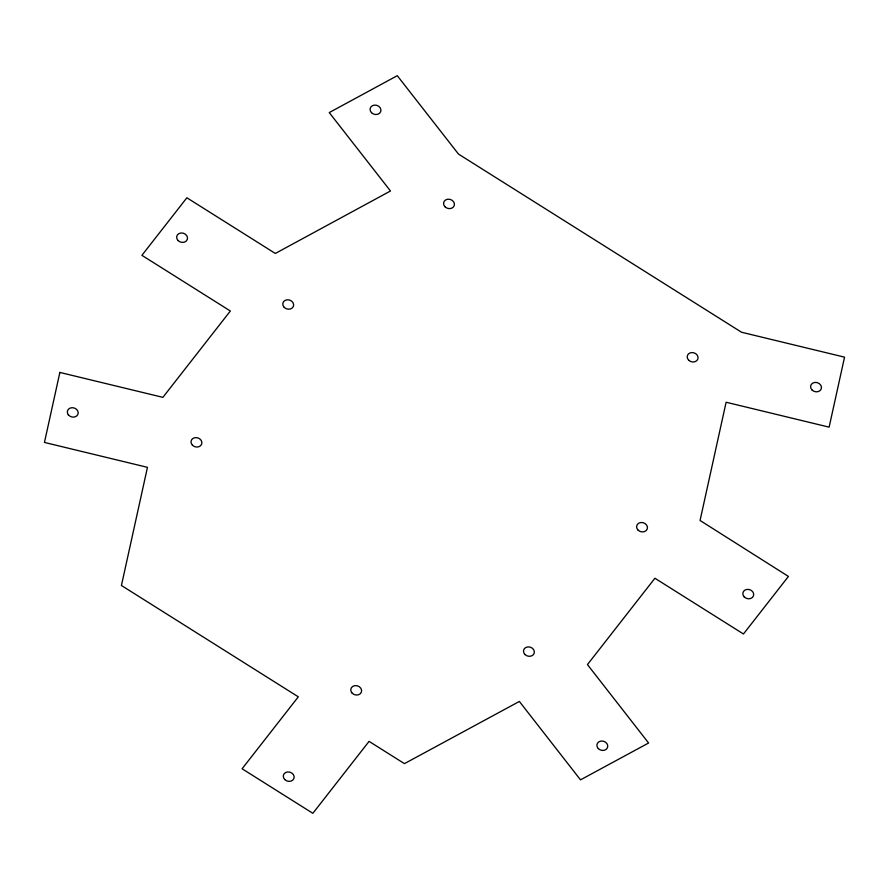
<?xml version="1.0" encoding="UTF-8"?>
<svg xmlns="http://www.w3.org/2000/svg" width="889" height="889" viewBox="0 0 889 889"><rect width="100%" height="100%" fill="white"/><g stroke="black" fill="none" stroke-linecap="round" stroke-linejoin="round"><path stroke-width="1.33" d="M59.874 372.435L44.45 442.433L147.463 467.336L121.426 585.484L298.315 696.832L242.097 768.774L312.85 813.313L369.068 741.37L404.451 763.64L519.365 701.443L580.506 779.853L648.592 743.004L587.451 664.594L654.915 578.25L743.46 633.99L788.432 576.428L700.065 520.476L726.113 402.239L829.126 427.153L844.55 357.156L741.537 332.242L458.513 154.097L397.272 75.687L329.241 112.581L390.482 190.991L275.323 253.454L186.879 197.78L141.907 255.332L230.351 311.006L162.887 397.35L59.874 372.435M688.608 360.145A5.512 4.656 16.5 0 0 697.821 359.1A5.512 4.656 16.5 0 0 691.442 352.589A5.512 4.656 16.5 0 0 688.608 360.145M444.978 206.77A5.512 4.656 16.5 0 0 454.19 205.737A5.512 4.656 16.5 0 0 447.812 199.214A5.512 4.656 16.5 0 0 444.978 206.77M68.264 414.719A5.512 4.656 16.5 0 0 77.676 414.841A5.512 4.656 16.5 0 0 72.342 407.684A5.512 4.656 16.5 0 0 68.264 414.719M178.067 240.552A5.512 4.656 16.5 0 0 187.279 239.519A5.512 4.656 16.5 0 0 180.889 232.996A5.512 4.656 16.5 0 0 178.067 240.552M371.491 112.681A5.512 4.656 16.5 0 0 380.703 111.647A5.512 4.656 16.5 0 0 374.325 105.124A5.512 4.656 16.5 0 0 371.491 112.681M192.424 445.189A5.512 4.656 16.5 0 0 201.647 444.144A5.512 4.656 16.5 0 0 195.258 437.632A5.512 4.656 16.5 0 0 192.424 445.189M284.202 307.361A5.512 4.656 16.5 0 0 293.414 306.327A5.512 4.656 16.5 0 0 287.025 299.804A5.512 4.656 16.5 0 0 284.202 307.361M352.166 693.187A5.512 4.656 16.5 0 0 361.379 692.153A5.512 4.656 16.5 0 0 355 685.63A5.512 4.656 16.5 0 0 352.166 693.187M284.702 779.52A5.512 4.656 16.5 0 0 293.915 778.486A5.512 4.656 16.5 0 0 287.536 771.963A5.512 4.656 16.5 0 0 284.702 779.52M812.013 389.982A5.512 4.656 16.5 0 0 821.225 388.949A5.512 4.656 16.5 0 0 814.846 382.426A5.512 4.656 16.5 0 0 812.013 389.982M744.249 596.941A5.512 4.656 16.5 0 0 753.461 595.908A5.512 4.656 16.5 0 0 747.071 589.385A5.512 4.656 16.5 0 0 744.249 596.941M598.308 748.605A5.512 4.656 16.5 0 0 607.52 747.571A5.512 4.656 16.5 0 0 601.142 741.048A5.512 4.656 16.5 0 0 598.308 748.605M638.013 530.066A5.512 4.656 16.5 0 0 647.225 529.033A5.512 4.656 16.5 0 0 640.836 522.51A5.512 4.656 16.5 0 0 638.013 530.066M524.91 654.471A5.512 4.656 16.5 0 0 534.122 653.426A5.512 4.656 16.5 0 0 527.733 646.914A5.512 4.656 16.5 0 0 524.91 654.471"/></g></svg>
